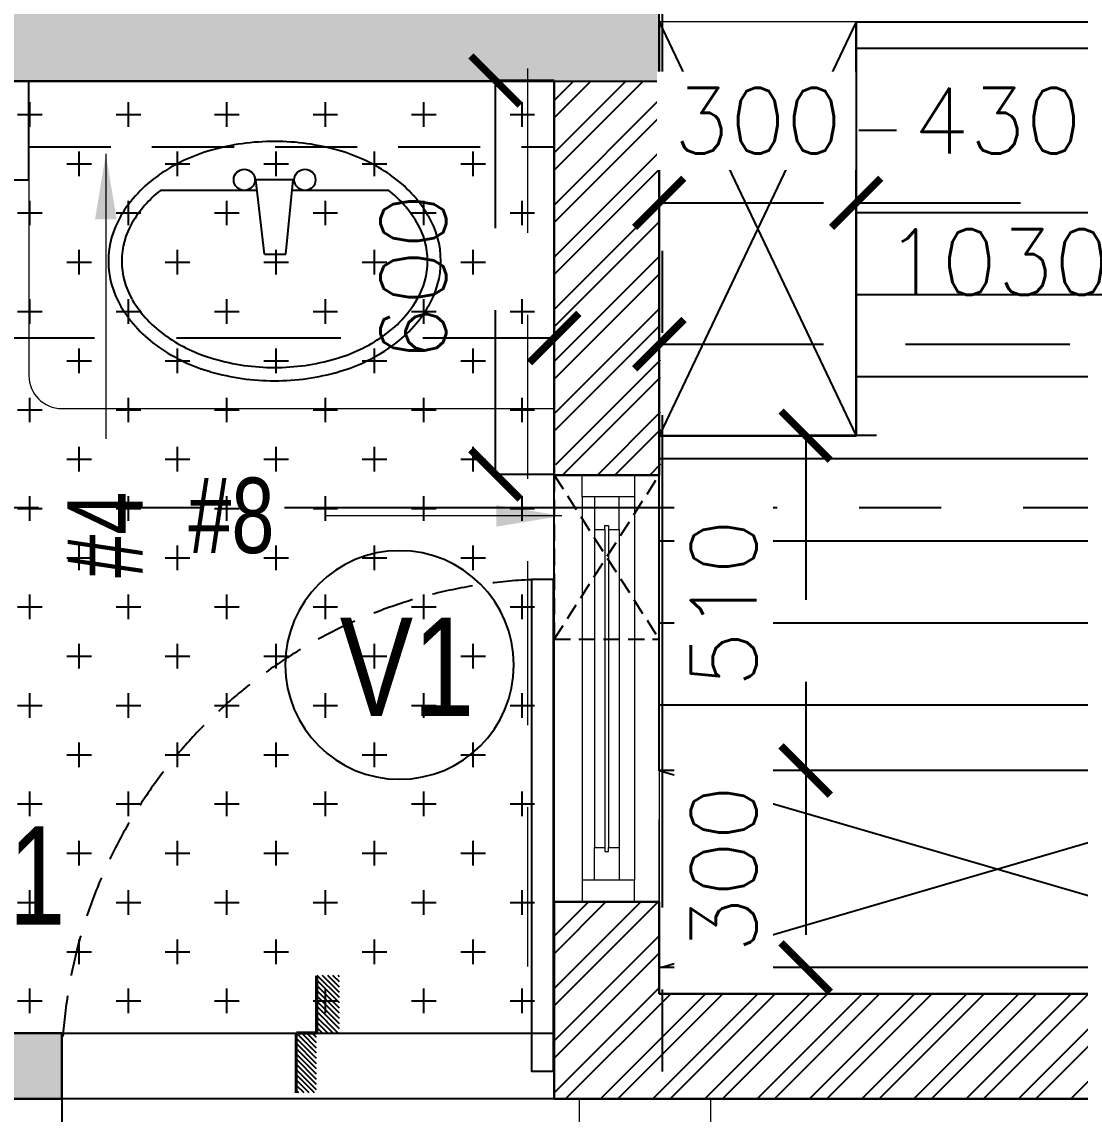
# Model space of a CAD drawing. Header units: millimetres. Extents: x 1124992 to 1258557, y -5767803 to -5695799.
# Drawn here: x 1198282 to 1199893, y -5723498 to -5721835 of the extents above; entities that cross this region are included whole.
import ezdxf
from ezdxf.enums import TextEntityAlignment as Align

# ---------------------------------------------------------------- set-up
doc = ezdxf.new("R2010")
doc.units = ezdxf.units.MM
doc.header["$LTSCALE"] = 1000
doc.header["$MEASUREMENT"] = 0
for name, pattern in [('$1$AUDIT_D_120904163729-0', [0]), ('$36$HIDDEN', [0.375, 0.25, -0.125]), ('2BHK-A - FRONT$0$( Hidden )', [0.375, 0.25, -0.125]), ('2BHK-A - FRONT$0$AUDIT_D_120904163729-0', [0]), ('2BHK-A - FRONT$0$HIDDEN', [0.375, 0.25, -0.125]), ('AUDIT_D_120904163729-0', [0]), ('T8(T9 IS SIMILAR) - DIMENSION & TEXTING$0$HIDDEN', [0.375, 0.25, -0.125]), ('T8(T9 IS SIMILAR)$0$$0$HIDDEN', [0.375, 0.25, -0.125]), ('T8(T9 IS SIMILAR)$0$HIDDEN', [0.375, 0.25, -0.125]), ('T8_REFUGE COLUMNS$0$CENTER2', [1.125, 0.75, -0.125, 0.125, -0.125])]:
    doc.linetypes.add(name, pattern=pattern)
doc.layers.get('0').update_dxf_attribs({"linetype": 'AUDIT_D_120904163729-0'})
for name, color, linetype in [('$0$A-HATCH -160', 251, '$1$AUDIT_D_120904163729-0'), ('$21$A-DIMENSIONS', 2, '$36$HIDDEN'), ('2BHK-A - FRONT$0$$0$LEDGE WALL', 5, 'Continuous'), ('2BHK-A - FRONT$0$A-DOOR-FULL', 2, 'Continuous'), ('2BHK-A - FRONT$0$A-HATCH -160', 251, '2BHK-A - FRONT$0$AUDIT_D_120904163729-0'), ('2BHK-A - FRONT$0$A-SANITARY', 2, 'Continuous'), ('2BHK-A - FRONT$0$a-tile drop', 3, 'Continuous'), ('2BHK-A - FRONT$0$A-TOI SUNK 50MM', 8, 'Continuous'), ('2BHK-A - FRONT$0$APT PLANS-typ$0$TILEDROP', 3, 'Continuous'), ('2BHK-A - FRONT$0$CUT-OUT', 49, 'Continuous'), ('2BHK-A - FRONT$0$ELE 1', 1, 'Continuous'), ('2BHK-A - FRONT$0$LEDGE WALL', 5, 'Continuous'), ('T8(T9 IS SIMILAR) - DIMENSION & TEXTING$0$A-DIMENSIONS', 2, 'T8(T9 IS SIMILAR) - DIMENSION & TEXTING$0$HIDDEN'), ('T8(T9 IS SIMILAR) - DIMENSION & TEXTING$1$a-window-no', 125, 'Continuous'), ('T8_REFUGE COLUMNS$0$A-CENTERLINE', 193, 'T8_REFUGE COLUMNS$0$CENTER2'), ('T8_REFUGE COLUMNS$0$A-RCC COLS', 3, 'Continuous'), ('T8_TYPICAL COLUMNS$0$A-RCC COLS', 3, 'Continuous')]:
    doc.layers.add(name, color=color, linetype=linetype)
for name, color, linetype, lineweight in [('2BHK-A - FRONT$0$$0$Ele', 8, 'Continuous', 15), ('2BHK-A - FRONT$0$a-TOI-fixtures', 251, 'Continuous', 0), ('2BHK-A - FRONT$0$A-WALL- 160', 6, 'Continuous', 30), ('2BHK-A - FRONT$0$Ventilator', 5, 'Continuous', 0), ('T8(T9 IS SIMILAR) - DIMENSION & TEXTING$0$a-Text', 4, 'Continuous', 0), ('T8(T9 IS SIMILAR) - DIMENSION & TEXTING$0$R0-18-10-2014-T1-1st Podium Floor Plan$0$Text', 2, 'Continuous', 0), ('T8(T9 IS SIMILAR)$0$D&W', 8, 'Continuous', 25), ('T8(T9 IS SIMILAR)$0$SCPL BEAM', 191, 'T8(T9 IS SIMILAR)$0$$0$HIDDEN', 13)]:
    doc.layers.add(name, color=color, linetype=linetype, lineweight=lineweight)
doc.layers.add('T8_REFUGE COLUMNS$1$COL-HATCH', color=7, linetype='Continuous', lineweight=25, true_color=0xa3a3a3)
doc.styles.add('T8(T9 IS SIMILAR) - DIMENSION & TEXTING$0$ARIAL ARROW', font='swisscl.ttf')
doc.styles.add('T8(T9 IS SIMILAR) - DIMENSION & TEXTING$0$Romans 1', font='romans.shx', dxfattribs={"height": 100})
doc.styles.add('T8(T9 IS SIMILAR) - DIMENSION & TEXTING$0$Tahoma', font='tahoma.ttf')
doc.styles.add('T8(T9 IS SIMILAR) - DIMENSION & TEXTING$1$LODHA STANDERD', font='sanss___.ttf')
doc.dimstyles.new('T8(T9 IS SIMILAR) - DIMENSION & TEXTING$0$ALPINE S', dxfattribs={"dimscale": 0, "dimtxt": 100, "dimasz": 75, "dimexe": 0, "dimexo": 0, "dimgap": 75, "dimtad": 1, "dimdec": 0, "dimzin": 0, "dimdsep": 46, "dimtxsty": 'T8(T9 IS SIMILAR) - DIMENSION & TEXTING$0$Romans 1', "dimblk": 'T8(T9 IS SIMILAR) - DIMENSION & TEXTING$0$_ArchTick', "dimcen": 0.09, "dimclrd": 256, "dimclre": 256, "dimclrt": 7, "dimadec": 0, "dimazin": 0, "dimtfac": 1, "dimtdec": 0, "dimtofl": 0, "dimtmove": 1, "dimatfit": 0, "dimldrblk": 'T8(T9 IS SIMILAR) - DIMENSION & TEXTING$0$_Open90', "dimfxl": 1, "dimtolj": 1, "dimtzin": 0, "dimarcsym": 0})
doc.dimstyles.new('T8(T9 IS SIMILAR) - DIMENSION & TEXTING$0$SAMATA STD', dxfattribs={"dimtxt": 100, "dimasz": 50, "dimexe": 50, "dimexo": 50, "dimgap": 10, "dimtad": 0, "dimdec": 0, "dimrnd": 5, "dimzin": 0, "dimdsep": 46, "dimtxsty": 'T8(T9 IS SIMILAR) - DIMENSION & TEXTING$0$Tahoma', "dimblk": 'T8(T9 IS SIMILAR) - DIMENSION & TEXTING$0$_Origin2', "dimcen": -50, "dimdle": 50, "dimclrd": 7, "dimclre": 7, "dimclrt": 7, "dimadec": 0, "dimazin": 0, "dimtfac": 1, "dimtdec": 0, "dimtmove": 1, "dimatfit": 3, "dimfxl": 150, "dimtfill": 1, "dimtolj": 1, "dimtzin": 0, "dimlwd": -1, "dimlwe": -1, "dimarcsym": 0})

# ---------------------------------------------------------------- blocks, each defined once
blk = doc.blocks.new('T8(T9 IS SIMILAR) - DIMENSION & TEXTING$1$WINDOW TAG')
at = {"layer": 'T8(T9 IS SIMILAR) - DIMENSION & TEXTING$1$a-window-no'}
blk.add_circle((0, 0), 174.1, dxfattribs=at)
at = {"layer": 'T8(T9 IS SIMILAR) - DIMENSION & TEXTING$1$a-window-no', "style": 'T8(T9 IS SIMILAR) - DIMENSION & TEXTING$1$LODHA STANDERD'}
blk.add_attdef('WINDOW', text='', height=150, dxfattribs=at).set_placement((11.3, 2.8), align=Align.MIDDLE_CENTER)
blk = doc.blocks.new('T8(T9 IS SIMILAR) - DIMENSION & TEXTING$0$_ArchTick')
at = {"color": 0, "linetype": 'ByBlock', "const_width": 0.15}
blk.add_lwpolyline([(-0.5, -0.5), (0.5, 0.5)], dxfattribs=at)
blk = doc.blocks.new('*D531')
at = {"layer": 'T8(T9 IS SIMILAR) - DIMENSION & TEXTING$0$A-DIMENSIONS', "linetype": 'T8(T9 IS SIMILAR) - DIMENSION & TEXTING$0$HIDDEN', "lineweight": -2, "transparency": 16777216}
for p, q in [((1196642.3, -5721924.4), (1196642.3, -5722316.2)), ((1199092.3, -5721924.1), (1199092.3, -5722316.2))]:
    blk.add_line(p, q, dxfattribs=at)
at = {"layer": 'T8(T9 IS SIMILAR) - DIMENSION & TEXTING$0$A-DIMENSIONS', "lineweight": -2, "transparency": 16777216}
blk.add_line((1196642.3, -5722316.2), (1199092.3, -5722316.2), dxfattribs=at)
at = {"layer": 'T8(T9 IS SIMILAR) - DIMENSION & TEXTING$0$A-DIMENSIONS', "linetype": 'ByBlock', "lineweight": -2, "transparency": 16777216, "xscale": 75, "yscale": 75, "zscale": 75, "rotation": 180}
blk.add_blockref('T8(T9 IS SIMILAR) - DIMENSION & TEXTING$0$_ArchTick', (1196642.3, -5722316.2), dxfattribs=at)
at = {"layer": 'T8(T9 IS SIMILAR) - DIMENSION & TEXTING$0$A-DIMENSIONS', "linetype": 'ByBlock', "lineweight": -2, "transparency": 16777216, "xscale": 75, "yscale": 75, "zscale": 75}
blk.add_blockref('T8(T9 IS SIMILAR) - DIMENSION & TEXTING$0$_ArchTick', (1199092.3, -5722316.2), dxfattribs=at)
at = {"layer": 'T8(T9 IS SIMILAR) - DIMENSION & TEXTING$0$A-DIMENSIONS', "color": 7, "linetype": 'ByBlock', "transparency": 16777216, "insert": (1197867.3, -5722191.2), "char_height": 100, "attachment_point": 5, "style": 'T8(T9 IS SIMILAR) - DIMENSION & TEXTING$0$Romans 1'}
blk.add_mtext('\\A1;2450', dxfattribs=at)
blk = doc.blocks.new('T8(T9 IS SIMILAR) - DIMENSION & TEXTING$0$_Open90')
at = {"color": 0, "linetype": 'ByBlock', "lineweight": -2}
for p, q in [((-0.5, 0.5), (0, 0)), ((0, 0), (-1, 0)), ((0, 0), (-0.5, -0.5))]:
    blk.add_line(p, q, dxfattribs=at)
blk = doc.blocks.new('*D537')
at = {"layer": 'T8(T9 IS SIMILAR) - DIMENSION & TEXTING$0$A-DIMENSIONS', "linetype": 'T8(T9 IS SIMILAR) - DIMENSION & TEXTING$0$HIDDEN', "lineweight": -2, "transparency": 16777216}
for p, q in [((1195742.3, -5723474.9), (1195742.3, -5723702.6)), ((1198342.3, -5723474), (1198342.3, -5723702.6))]:
    blk.add_line(p, q, dxfattribs=at)
at = {"layer": 'T8(T9 IS SIMILAR) - DIMENSION & TEXTING$0$A-DIMENSIONS', "lineweight": -2, "transparency": 16777216}
blk.add_line((1195742.3, -5723702.6), (1198342.3, -5723702.6), dxfattribs=at)
at = {"layer": 'T8(T9 IS SIMILAR) - DIMENSION & TEXTING$0$A-DIMENSIONS', "linetype": 'ByBlock', "lineweight": -2, "transparency": 16777216, "xscale": 75, "yscale": 75, "zscale": 75, "rotation": 180}
blk.add_blockref('T8(T9 IS SIMILAR) - DIMENSION & TEXTING$0$_ArchTick', (1195742.3, -5723702.6), dxfattribs=at)
at = {"layer": 'T8(T9 IS SIMILAR) - DIMENSION & TEXTING$0$A-DIMENSIONS', "linetype": 'ByBlock', "lineweight": -2, "transparency": 16777216, "xscale": 75, "yscale": 75, "zscale": 75}
blk.add_blockref('T8(T9 IS SIMILAR) - DIMENSION & TEXTING$0$_ArchTick', (1198342.3, -5723702.6), dxfattribs=at)
at = {"layer": 'T8(T9 IS SIMILAR) - DIMENSION & TEXTING$0$A-DIMENSIONS', "color": 7, "linetype": 'ByBlock', "transparency": 16777216, "insert": (1197042.3, -5723577.6), "char_height": 100, "attachment_point": 5, "style": 'T8(T9 IS SIMILAR) - DIMENSION & TEXTING$0$Romans 1'}
blk.add_mtext('\\A1;2600', dxfattribs=at)
blk = doc.blocks.new('*D538')
at = {"layer": 'T8(T9 IS SIMILAR) - DIMENSION & TEXTING$0$A-DIMENSIONS', "linetype": 'T8(T9 IS SIMILAR) - DIMENSION & TEXTING$0$HIDDEN', "lineweight": -2, "transparency": 16777216}
for p, q in [((1199252.4, -5722195.7), (1199252.4, -5722325.6)), ((1200282.2, -5722195.7), (1200282.2, -5722325.6))]:
    blk.add_line(p, q, dxfattribs=at)
at = {"layer": 'T8(T9 IS SIMILAR) - DIMENSION & TEXTING$0$A-DIMENSIONS', "lineweight": -2, "transparency": 16777216}
blk.add_line((1199252.4, -5722325.6), (1200282.2, -5722325.6), dxfattribs=at)
at = {"layer": 'T8(T9 IS SIMILAR) - DIMENSION & TEXTING$0$A-DIMENSIONS', "linetype": 'ByBlock', "lineweight": -2, "transparency": 16777216, "xscale": 75, "yscale": 75, "zscale": 75, "rotation": 180}
blk.add_blockref('T8(T9 IS SIMILAR) - DIMENSION & TEXTING$0$_ArchTick', (1199252.4, -5722325.6), dxfattribs=at)
at = {"layer": 'T8(T9 IS SIMILAR) - DIMENSION & TEXTING$0$A-DIMENSIONS', "linetype": 'ByBlock', "lineweight": -2, "transparency": 16777216, "xscale": 75, "yscale": 75, "zscale": 75}
blk.add_blockref('T8(T9 IS SIMILAR) - DIMENSION & TEXTING$0$_ArchTick', (1200282.2, -5722325.6), dxfattribs=at)
at = {"layer": 'T8(T9 IS SIMILAR) - DIMENSION & TEXTING$0$A-DIMENSIONS', "color": 7, "linetype": 'ByBlock', "transparency": 16777216, "insert": (1199767.3, -5722200.6), "char_height": 100, "attachment_point": 5, "style": 'T8(T9 IS SIMILAR) - DIMENSION & TEXTING$0$Romans 1'}
blk.add_mtext('\\A1;1030', dxfattribs=at)
blk = doc.blocks.new('*D224')
at = {"layer": 'T8(T9 IS SIMILAR) - DIMENSION & TEXTING$0$A-DIMENSIONS', "linetype": 'T8(T9 IS SIMILAR) - DIMENSION & TEXTING$0$HIDDEN', "lineweight": -2, "transparency": 16777216}
for p, q in [((1199583.1, -5722974.9), (1199475.4, -5722974.9)), ((1199583.1, -5723274.9), (1199475.4, -5723274.9))]:
    blk.add_line(p, q, dxfattribs=at)
at = {"layer": 'T8(T9 IS SIMILAR) - DIMENSION & TEXTING$0$A-DIMENSIONS', "lineweight": -2, "transparency": 16777216}
blk.add_line((1199475.4, -5722974.9), (1199475.4, -5723274.9), dxfattribs=at)
at = {"layer": 'T8(T9 IS SIMILAR) - DIMENSION & TEXTING$0$A-DIMENSIONS', "color": 7, "linetype": 'ByBlock', "transparency": 16777216, "insert": (1199350.4, -5723124.9), "char_height": 100, "attachment_point": 5, "rotation": 90, "style": 'T8(T9 IS SIMILAR) - DIMENSION & TEXTING$0$Romans 1', "bg_fill": 3, "box_fill_scale": 1.25, "bg_fill_color": 256, "bg_fill_true_color": 13158600, "bg_fill_transparency": 0}
blk.add_mtext('\\A1;300', dxfattribs=at)
at = {"layer": 'T8(T9 IS SIMILAR) - DIMENSION & TEXTING$0$A-DIMENSIONS', "linetype": 'ByBlock', "lineweight": -2, "transparency": 16777216, "xscale": 75, "yscale": 75, "zscale": 75}
for p, rotation in [((1199475.4, -5722974.9), 90), ((1199475.4, -5723274.9), 270)]:
    blk.add_blockref('T8(T9 IS SIMILAR) - DIMENSION & TEXTING$0$_ArchTick', p, dxfattribs=dict(at, rotation=rotation))
blk = doc.blocks.new('*D225')
at = {"layer": 'T8(T9 IS SIMILAR) - DIMENSION & TEXTING$0$A-DIMENSIONS', "linetype": 'T8(T9 IS SIMILAR) - DIMENSION & TEXTING$0$HIDDEN', "lineweight": -2, "transparency": 16777216}
for p, q in [((1199252.3, -5721834.8), (1199252.3, -5722110.4)), ((1199552.3, -5721834.8), (1199552.3, -5722110.4))]:
    blk.add_line(p, q, dxfattribs=at)
at = {"layer": 'T8(T9 IS SIMILAR) - DIMENSION & TEXTING$0$A-DIMENSIONS', "lineweight": -2, "transparency": 16777216}
blk.add_line((1199252.3, -5722110.4), (1199552.3, -5722110.4), dxfattribs=at)
at = {"layer": 'T8(T9 IS SIMILAR) - DIMENSION & TEXTING$0$A-DIMENSIONS', "color": 7, "linetype": 'ByBlock', "transparency": 16777216, "insert": (1199402.3, -5721985.4), "char_height": 100, "attachment_point": 5, "style": 'T8(T9 IS SIMILAR) - DIMENSION & TEXTING$0$Romans 1', "bg_fill": 3, "box_fill_scale": 1.25, "bg_fill_color": 256, "bg_fill_true_color": 13158600, "bg_fill_transparency": 0}
blk.add_mtext('\\A1;300', dxfattribs=at)
at = {"layer": 'T8(T9 IS SIMILAR) - DIMENSION & TEXTING$0$A-DIMENSIONS', "linetype": 'ByBlock', "lineweight": -2, "transparency": 16777216, "xscale": 75, "yscale": 75, "zscale": 75, "rotation": 180}
blk.add_blockref('T8(T9 IS SIMILAR) - DIMENSION & TEXTING$0$_ArchTick', (1199252.3, -5722110.4), dxfattribs=at)
at = {"layer": 'T8(T9 IS SIMILAR) - DIMENSION & TEXTING$0$A-DIMENSIONS', "linetype": 'ByBlock', "lineweight": -2, "transparency": 16777216, "xscale": 75, "yscale": 75, "zscale": 75}
blk.add_blockref('T8(T9 IS SIMILAR) - DIMENSION & TEXTING$0$_ArchTick', (1199552.3, -5722110.4), dxfattribs=at)
blk = doc.blocks.new('*D226')
at = {"layer": 'T8(T9 IS SIMILAR) - DIMENSION & TEXTING$0$A-DIMENSIONS', "linetype": 'T8(T9 IS SIMILAR) - DIMENSION & TEXTING$0$HIDDEN', "lineweight": -2, "transparency": 16777216}
for p, q in [((1199552.3, -5721834.8), (1199552.3, -5722110.4)), ((1199982.2, -5721836.9), (1199982.2, -5722110.4))]:
    blk.add_line(p, q, dxfattribs=at)
at = {"layer": 'T8(T9 IS SIMILAR) - DIMENSION & TEXTING$0$A-DIMENSIONS', "lineweight": -2, "transparency": 16777216}
blk.add_line((1199552.3, -5722110.4), (1199982.2, -5722110.4), dxfattribs=at)
at = {"layer": 'T8(T9 IS SIMILAR) - DIMENSION & TEXTING$0$A-DIMENSIONS', "linetype": 'ByBlock', "lineweight": -2, "transparency": 16777216, "xscale": 75, "yscale": 75, "zscale": 75, "rotation": 180}
blk.add_blockref('T8(T9 IS SIMILAR) - DIMENSION & TEXTING$0$_ArchTick', (1199552.3, -5722110.4), dxfattribs=at)
at = {"layer": 'T8(T9 IS SIMILAR) - DIMENSION & TEXTING$0$A-DIMENSIONS', "linetype": 'ByBlock', "lineweight": -2, "transparency": 16777216, "xscale": 75, "yscale": 75, "zscale": 75}
blk.add_blockref('T8(T9 IS SIMILAR) - DIMENSION & TEXTING$0$_ArchTick', (1199982.2, -5722110.4), dxfattribs=at)
at = {"layer": 'T8(T9 IS SIMILAR) - DIMENSION & TEXTING$0$A-DIMENSIONS', "color": 7, "linetype": 'ByBlock', "transparency": 16777216, "insert": (1199767.3, -5721985.4), "char_height": 100, "attachment_point": 5, "style": 'T8(T9 IS SIMILAR) - DIMENSION & TEXTING$0$Romans 1', "bg_fill": 3, "box_fill_scale": 1.25, "bg_fill_color": 256, "bg_fill_true_color": 13158600, "bg_fill_transparency": 0}
blk.add_mtext('\\A1;430', dxfattribs=at)
blk = doc.blocks.new('*D265')
at = {"layer": 'T8(T9 IS SIMILAR) - DIMENSION & TEXTING$0$A-DIMENSIONS', "linetype": 'T8(T9 IS SIMILAR) - DIMENSION & TEXTING$0$HIDDEN', "lineweight": -2, "transparency": 16777216}
for p, q in [((1199583.1, -5722464.9), (1199475.4, -5722464.9)), ((1199583.1, -5722974.9), (1199475.4, -5722974.9))]:
    blk.add_line(p, q, dxfattribs=at)
at = {"layer": 'T8(T9 IS SIMILAR) - DIMENSION & TEXTING$0$A-DIMENSIONS', "lineweight": -2, "transparency": 16777216}
blk.add_line((1199475.4, -5722464.9), (1199475.4, -5722974.9), dxfattribs=at)
at = {"layer": 'T8(T9 IS SIMILAR) - DIMENSION & TEXTING$0$A-DIMENSIONS', "linetype": 'ByBlock', "lineweight": -2, "transparency": 16777216, "xscale": 75, "yscale": 75, "zscale": 75}
for p, rotation in [((1199475.4, -5722464.9), 90), ((1199475.4, -5722974.9), 270)]:
    blk.add_blockref('T8(T9 IS SIMILAR) - DIMENSION & TEXTING$0$_ArchTick', p, dxfattribs=dict(at, rotation=rotation))
at = {"layer": 'T8(T9 IS SIMILAR) - DIMENSION & TEXTING$0$A-DIMENSIONS', "color": 7, "linetype": 'ByBlock', "transparency": 16777216, "insert": (1199350.4, -5722719.9), "char_height": 100, "attachment_point": 5, "rotation": 90, "style": 'T8(T9 IS SIMILAR) - DIMENSION & TEXTING$0$Romans 1', "bg_fill": 3, "box_fill_scale": 1.25, "bg_fill_color": 256, "bg_fill_true_color": 13158600, "bg_fill_transparency": 0}
blk.add_mtext('\\A1;510', dxfattribs=at)
blk = doc.blocks.new('T8(T9 IS SIMILAR) - DIMENSION & TEXTING$0$_Origin2')
at = {"color": 0, "linetype": 'ByBlock', "lineweight": -2}
blk.add_line((-0.5, 0), (-1, 0), dxfattribs=at)
for radius in [0.5, 0.25]:
    blk.add_circle((0, 0), radius, dxfattribs=at)
blk = doc.blocks.new('*D197')
at = {"layer": 'T8(T9 IS SIMILAR) - DIMENSION & TEXTING$0$A-DIMENSIONS', "linetype": 'T8(T9 IS SIMILAR) - DIMENSION & TEXTING$0$HIDDEN', "lineweight": -2, "transparency": 16777216}
for p, q in [((1199092.3, -5721924.1), (1199003, -5721924.1)), ((1199092.3, -5722523.9), (1199003, -5722523.9))]:
    blk.add_line(p, q, dxfattribs=at)
at = {"layer": 'T8(T9 IS SIMILAR) - DIMENSION & TEXTING$0$A-DIMENSIONS', "lineweight": -2, "transparency": 16777216}
blk.add_line((1199003, -5722523.9), (1199003, -5721924.1), dxfattribs=at)
at = {"layer": 'T8(T9 IS SIMILAR) - DIMENSION & TEXTING$0$A-DIMENSIONS', "linetype": 'ByBlock', "lineweight": -2, "transparency": 16777216, "xscale": 75, "yscale": 75, "zscale": 75}
for p, rotation in [((1199003, -5721924.1), 90), ((1199003, -5722523.9), 270)]:
    blk.add_blockref('T8(T9 IS SIMILAR) - DIMENSION & TEXTING$0$_ArchTick', p, dxfattribs=dict(at, rotation=rotation))
at = {"layer": 'T8(T9 IS SIMILAR) - DIMENSION & TEXTING$0$A-DIMENSIONS', "color": 7, "linetype": 'ByBlock', "transparency": 16777216, "insert": (1198878, -5722224), "char_height": 100, "attachment_point": 5, "rotation": 90, "style": 'T8(T9 IS SIMILAR) - DIMENSION & TEXTING$0$Romans 1'}
blk.add_mtext('\\A1;600', dxfattribs=at)
blk = doc.blocks.new('T8_REFUGE COLUMNS')
at = {"layer": 'T8_REFUGE COLUMNS$1$COL-HATCH', "linetype": 'ByBlock'}
h = blk.add_hatch(color=256, dxfattribs=at)
h.dxf.hatch_style = 1
h.paths.add_polyline_path([(1196642.1, -5721924.9), (1199252.1, -5721924.9), (1199252.1, -5721674.9), (1196642.1, -5721674.9)])
at = {"layer": 'T8_REFUGE COLUMNS$0$A-CENTERLINE'}
for p, q in [((1199257.1, -5728808.5), (1199257.1, -5698299.6)), ((1217431.8, -5722574.9), (1182156.9, -5722574.9))]:
    blk.add_line(p, q, dxfattribs=at)
at = {"layer": 'T8_REFUGE COLUMNS$0$A-RCC COLS', "linetype": 'ByBlock'}
blk.add_lwpolyline([(1196642.1, -5721924.9), (1199252.1, -5721924.9), (1199252.1, -5721674.9), (1196642.1, -5721674.9)], close=True, dxfattribs=at)
blk = doc.blocks.new('T8_TYPICAL COLUMNS')
at = {"layer": 'T8_TYPICAL COLUMNS$0$A-RCC COLS', "linetype": 'ByBlock'}
blk.add_blockref('T8_REFUGE COLUMNS', (0, 0), dxfattribs=at)
blk = doc.blocks.new('*U638')
for points in [[(0, 0), (0, 820), (-30, 820), (-30, 0)], [(-860, 0), (-820, 0), (-820, -30), (-810, -30), (-810, -80), (-860, -80)], [(40, 0), (0, 0), (0, -30), (-10, -30), (-10, -80), (40, -80)]]:
    blk.add_lwpolyline(points, close=True)
at = {"color": 0, "linetype": 'ByBlock', "ltscale": 0.25}
blk.add_arc((1.2, -0.5), 821.2, 92.373, 179.9653, dxfattribs=at)
blk = doc.blocks.new('2BHK-A - FRONT$0$TILE DROP -x')
at = {"layer": '2BHK-A - FRONT$0$APT PLANS-typ$0$TILEDROP'}
h = blk.add_hatch(dxfattribs=at)
h.set_pattern_fill('ACET-2D-ANSI31', color=8, scale=90, angle=90, style=0)
h.set_pattern_definition([(135, (-851695.914, 5365039.183), (-7.954951288, -7.954951288), [])])
h.paths.add_polyline_path([(-58323.9, -19205.9), (-58323.9, -19023.7), (-58261.5, -19023.7), (-58261.5, -19205.9)])
edge = h.paths.add_edge_path()
edge.add_line((-58323.9, -19381.2), (-58393.7, -19381.2))
edge.add_line((-58323.9, -19205.9), (-58323.9, -19381.2))
edge.add_line((-58393.1, -19205.9), (-58323.9, -19205.9))
edge.add_line((-58393.1, -19381.2), (-58393.1, -19205.9))
at = {"layer": '2BHK-A - FRONT$0$APT PLANS-typ$0$TILEDROP', "color": 1}
blk.add_line((-58153.9, -19205.9), (-58434, -19205.9), dxfattribs=at)
at = {"layer": '2BHK-A - FRONT$0$APT PLANS-typ$0$TILEDROP', "color": 20, "const_width": 10}
for points in [[(-58261.5, -19205.9), (-58261.5, -19023.7)], [(-58323.9, -19381.2), (-58323.9, -19205.9)], [(-58323.9, -19205.9), (-58261.5, -19205.9)]]:
    blk.add_lwpolyline(points, dxfattribs=at)
blk = doc.blocks.new('2BHK-A - FRONT$0$V1')
at = {"layer": '2BHK-A - FRONT$0$Ventilator'}
for p, q in [((1139453.9, -5700057.1), (1140103.9, -5700057.1)), ((1139453.9, -5700217.1), (1140103.9, -5700217.1))]:
    blk.add_line(p, q, dxfattribs=at)
at = {"layer": '2BHK-A - FRONT$0$Ventilator', "color": 8}
for p, q in [((1139486.9, -5700094.6), (1140070.9, -5700094.6)), ((1139536.9, -5700118.3), (1140020.9, -5700118.3)), ((1139536.9, -5700155.8), (1140020.9, -5700155.8)), ((1139486.9, -5700174.6), (1140070.9, -5700174.6))]:
    blk.add_line(p, q, dxfattribs=at)
at = {"layer": '2BHK-A - FRONT$0$Ventilator', "color": 5}
for p, q in [((1139536.9, -5700134.1), (1140020.9, -5700134.1)), ((1139536.9, -5700140.1), (1140020.9, -5700140.1))]:
    blk.add_line(p, q, dxfattribs=at)
at = {"layer": '2BHK-A - FRONT$0$Ventilator', "color": 4}
for points in [[(1139453.9, -5700094.6), (1139486.9, -5700094.6), (1139486.9, -5700174.6), (1139453.9, -5700174.6)], [(1140103.9, -5700094.6), (1140070.9, -5700094.6), (1140070.9, -5700174.6), (1140103.9, -5700174.6)], [(1139536.9, -5700134.1), (1139536.9, -5700118.3), (1139486.9, -5700118.3), (1139486.9, -5700155.8), (1139536.9, -5700155.8), (1139536.9, -5700140.1), (1139530.9, -5700140.1), (1139530.9, -5700134.1)], [(1140020.9, -5700134.1), (1140020.9, -5700118.3), (1140070.9, -5700118.3), (1140070.9, -5700155.8), (1140020.9, -5700155.8), (1140020.9, -5700140.1), (1140026.9, -5700140.1), (1140026.9, -5700134.1)]]:
    blk.add_lwpolyline(points, close=True, dxfattribs=at)
blk = doc.blocks.new('2BHK-A - FRONT$0$WB1-flat-1')
at = {"layer": '2BHK-A - FRONT$0$A-SANITARY', "color": 251, "ltscale": 1000}
for p, q in [((-190061.5, 1779507.9), (-190121.4, 1779507.9)), ((-190106.8, 1779394.5), (-190119.9, 1779507.9)), ((-190074.4, 1779394.5), (-190063, 1779507.9)), ((-190118, 1779491.7), (-190265.4, 1779491.7)), ((-189917.5, 1779491.7), (-190064.6, 1779491.7))]:
    blk.add_line(p, q, dxfattribs=at)
at = {"layer": '2BHK-A - FRONT$0$A-SANITARY', "color": 251}
blk.add_line((-190106.8, 1779394.5), (-190074.4, 1779394.5), dxfattribs=at)
for centre, major_axis, start_param, end_param in [((-190091.4, 1779212.5), (92.6, -341.5), 2.876783, 3.157331), ((-190091.4, 1779212.5), (92.6, -341.5), 2.596234, 2.876783), ((-190115.8, 1779296.9), (69.6, -256.7), 3.157331, 3.484585), ((-190067.1, 1779296.9), (69.6, -256.7), 2.268981, 2.596234), ((-190152.9, 1779350.3), (52.6, -193.9), 3.484585, 3.910525), ((-190137.6, 1779507.9), (4.2, -15.6), 6.018375, 12.30156), ((-190045.3, 1779507.9), (4.2, -15.6), 6.018375, 12.30156), ((-190030, 1779350.3), (52.6, -193.9), 1.84304, 2.268981), ((-190152.9, 1779350.3), (47.3, -174.4), 3.548625, 3.910525), ((-190030, 1779350.3), (47.3, -174.4), 1.84304, 2.20494), ((-190209.6, 1779384.1), (35.3, -130.2), 3.910525, 4.447579), ((-189973.2, 1779384.1), (35.3, -130.2), 1.305986, 1.84304), ((-190209.6, 1779384.1), (30, -110.7), 3.910525, 4.447579), ((-189973.2, 1779384.1), (30, -110.7), 1.305986, 1.84304), ((-190209.6, 1779384.1), (35.3, -130.2), 4.447579, 4.984633), ((-190209.6, 1779384.1), (30, -110.7), 4.447579, 4.984633), ((-189973.2, 1779384.1), (30, -110.7), 0.768932, 1.305986), ((-189973.2, 1779384.1), (35.3, -130.2), 0.768932, 1.305986), ((-190152.9, 1779417.8), (52.6, -193.9), 4.984633, 5.410573), ((-190152.9, 1779417.8), (47.3, -174.4), 4.984633, 5.410573), ((-190030, 1779417.8), (47.3, -174.4), 0.342992, 0.768932), ((-190030, 1779417.8), (52.6, -193.9), 0.342992, 0.768932), ((-190115.8, 1779471.3), (64.3, -237.2), 5.410573, 5.737826), ((-190067.1, 1779471.3), (64.3, -237.2), 0.015739, 0.342992), ((-190115.8, 1779471.3), (69.6, -256.7), 5.410573, 5.737826), ((-190067.1, 1779471.3), (69.6, -256.7), 0.015739, 0.342992), ((-190091.4, 1779555.7), (87.3, -322), 5.737826, 6.018375), ((-190091.4, 1779555.7), (87.3, -322), 6.018375, 6.298924), ((-190091.4, 1779555.7), (92.6, -341.5), 5.737826, 6.018375), ((-190091.4, 1779555.7), (92.6, -341.5), 6.018375, 6.298924)]:
    blk.add_ellipse(centre, major_axis=major_axis, ratio=1, start_param=start_param, end_param=end_param, dxfattribs=at)
blk = doc.blocks.new('2BHK-A - FRONT')
at = {"layer": '2BHK-A - FRONT$0$A-HATCH -160', "linetype": 'ByBlock'}
h = blk.add_hatch(dxfattribs=at)
h.set_pattern_fill('ZIGZAG', color=256, scale=250)
h.set_pattern_definition([(0, (0, 0), (31.25, 31.25), [31.25, -31.25]), (90, (31.25, 0), (-31.25, 31.25), [31.25, -31.25])])
h.paths.add_polyline_path([(1142149.5, -5723474.6), (1143849.6, -5723474.6), (1143849.6, -5723374.6), (1142149.5, -5723374.6)])
h.paths.add_polyline_path([(1144889.5, -5724474.6), (1144889.5, -5724574.6), (1147099.5, -5724574.6), (1147099.5, -5724474.6), (1145949.5, -5724474.2), (1145949.5, -5724374.2), (1145849.5, -5724374.2), (1145849.5, -5724474.6)])
h.paths.add_polyline_path([(1145949.5, -5723374.2), (1146849.2, -5723374.2), (1146849.2, -5723474.2), (1145949.5, -5723474.2)])
h.paths.add_polyline_path([(1147599.2, -5723474.2), (1148199.2, -5723474.2), (1148199.2, -5723374.2), (1147599.2, -5723374.2)])
h.paths.add_polyline_path([(1150399.5, -5721024.5), (1150499.5, -5721024.5), (1150499.5, -5721774.2), (1150399.5, -5721774.2)])
h.paths.add_polyline_path([(1150399.5, -5720124.5), (1150499.5, -5720124.5), (1150499.5, -5719224.6), (1150399.5, -5719224.6)])
h.paths.add_polyline_path([(1145549.4, -5721674.6), (1145649.4, -5721674.6), (1145649.4, -5721174.6), (1145649.4, -5721174.6), (1145649.4, -5721073.7), (1145549.4, -5721073.9)])
h.paths.add_polyline_path([(1148199.5, -5728684.2), (1148934.5, -5728684.2), (1148934.5, -5728584.2), (1148199.5, -5728584.2)])
h.paths.add_polyline_path([(1148449.5, -5721774.6), (1148849.5, -5721774.6), (1148849.5, -5721674.6), (1148449.5, -5721674.6)])
h.paths.add_polyline_path([(1150149.5, -5721674.6), (1150399.5, -5721674.6), (1150399.5, -5721774.6), (1150149.5, -5721774.6)])
h = blk.add_hatch(dxfattribs=at)
h.set_pattern_fill('ANSI32', color=256, scale=150)
h.set_pattern_definition([(45, (0, -0.55), (-39.77475644, 39.77475644), []), (45, (26.517, -0.55), (-39.77475644, 39.77475644), [])])
h.paths.add_polyline_path([(1145269.9, -5728524.2), (1145269.9, -5728684.2), (1144639.8, -5728684.2), (1144639.8, -5726829.5), (1144799.8, -5726829.5), (1144799.8, -5728524.2)])
h.paths.add_polyline_path([(1148934.5, -5727449.8), (1148934.5, -5727609.8), (1147999.5, -5727609.8), (1147999.5, -5727009.5), (1148159.5, -5727009.5), (1148159.5, -5727449.8)])
h.paths.add_polyline_path([(1147999.5, -5728684.2), (1147999.5, -5728524.2), (1147369.9, -5728524.2), (1147369.9, -5728684.2)])
edge = h.paths.add_edge_path()
edge.add_line((1151334.5, -5727449.8), (1151779.5, -5727449.8))
edge.add_line((1151779.5, -5727449.8), (1151779.5, -5727609.8))
edge.add_line((1151704.5, -5727609.8), (1151334.5, -5727609.8))
edge.add_line((1151334.5, -5727609.8), (1151334.5, -5727449.8))
h.paths.add_polyline_path([(1146264.5, -5719573.8), (1146424.5, -5719573.8), (1146424.5, -5719224.6), (1146264.5, -5719224.6)])
h.paths.add_polyline_path([(1145549.4, -5721834.4), (1145788.9, -5721834.4), (1145790, -5721674.6), (1145549.4, -5721674.6)])
h.paths.add_polyline_path([(1145949.5, -5721924.2), (1145949.5, -5722524.6), (1145789.5, -5722524.6), (1145789.5, -5721924.2)])
h.paths.add_polyline_path([(1144599.5, -5721924.6), (1144759.5, -5721924.6), (1144762, -5722524.6), (1144602, -5722524.6)])
h.paths.add_polyline_path([(1144599.5, -5723474.6), (1144599.5, -5723174.6), (1144759.5, -5723174.6), (1144759.5, -5723314.6), (1145789.5, -5723314.6), (1145789.5, -5723174.6), (1145949.5, -5723174.6), (1145949.5, -5723474.2)])
at = {"layer": '2BHK-A - FRONT$0$A-TOI SUNK 50MM'}
h = blk.add_hatch(dxfattribs=at)
h.set_pattern_fill('CROSS', color=256, scale=300, style=0)
h.set_pattern_definition([(0, (0, -0.9), (75, 75), [37.5, -112.5]), (90, (18.75, -19.65), (-75, 75), [37.5, -112.5])])
h.paths.add_polyline_path([(1142149.5, -5723374.6), (1144599.5, -5723374.6), (1144599.5, -5721924.9), (1142149.5, -5721924.9)])
h.paths.add_polyline_path([(1148199.2, -5723374.6), (1145949.5, -5723374.6), (1145949.5, -5721924.9), (1148199.2, -5721924.9)])
at = {"layer": '2BHK-A - FRONT$0$CUT-OUT', "linetype": 'ByBlock'}
h = blk.add_hatch(dxfattribs=at)
h.set_pattern_fill('ANSI31', color=256, scale=1000, angle=135)
h.paths.add_polyline_path([(1145489.5, -5721834.4), (1145489.5, -5722464.6), (1145789.5, -5722464.6), (1145789.3, -5722974.5), (1144759.4, -5722974.5), (1144759.5, -5722464.6), (1145059.6, -5722464.6), (1145059.5, -5721834.4)])
at = {"linetype": '2BHK-A - FRONT$0$HIDDEN', "ltscale": 0.1}
for p, q in [((1144599.5, -5722774.6), (1144759.5, -5722524.6)), ((1144599.5, -5722524.6), (1144759.5, -5722774.6))]:
    blk.add_line(p, q, dxfattribs=at)
blk.add_lwpolyline([(1144599.5, -5722774.6), (1144759.5, -5722774.6), (1144759.5, -5722524.6), (1144599.5, -5722524.6)], close=True, dxfattribs=at)
blk.add_lwpolyline([(1144598.4, -5723432.5), (1144598.4, -5722683.6), (1144564.9, -5722683.6), (1144564.9, -5723432.5)], close=True)
at = {"linetype": 'ByBlock'}
blk.add_lwpolyline([(1144599.5, -5723474.6), (1143849.5, -5723474.6), (1143849.5, -5723374.6), (1144599.5, -5723374.6)], close=True, dxfattribs=at)
at = {"color": 0, "linetype": '2BHK-A - FRONT$0$( Hidden )', "ltscale": 0.25}
blk.add_arc((1144599.5, -5723433), 750, 92.373, 179.9653, dxfattribs=at)
at = {"layer": '2BHK-A - FRONT$0$$0$Ele'}
blk.add_lwpolyline([(1144759.5, -5721674.6), (1145549.4, -5721674.6), (1145549.4, -5721834.4), (1144759.5, -5721834.4)], close=True, dxfattribs=at)
at = {"layer": '2BHK-A - FRONT$0$$0$LEDGE WALL', "linetype": '2BHK-A - FRONT$0$HIDDEN', "ltscale": 0.5}
blk.add_line((1143799.5, -5722024.9), (1144599.6, -5722024.9), dxfattribs=at)
at = {"layer": '2BHK-A - FRONT$0$A-TOI SUNK 50MM'}
blk.add_line((1143849.5, -5723374.6), (1144599.5, -5723374.6), dxfattribs=at)
blk.add_line((1143849.5, -5723374.6), (1144599.5, -5723374.6), dxfattribs=at)
blk.add_lwpolyline([(1142149.5, -5723374.6), (1144599.5, -5723374.6), (1144599.5, -5721924.9), (1142149.5, -5721924.9)], close=True, dxfattribs=at)
at = {"layer": '2BHK-A - FRONT$0$a-TOI-fixtures'}
for p, q in [((1143799.5, -5721924.9), (1144584.5, -5721924.9)), ((1143799.5, -5721924.9), (1143799.5, -5722373.2)), ((1143849.5, -5722423.2), (1144599.5, -5722423.2))]:
    blk.add_line(p, q, dxfattribs=at)
blk.add_arc((1143849.5, -5722373.2), 50, 180, 270, dxfattribs=at)
at = {"layer": '2BHK-A - FRONT$0$A-WALL- 160', "linetype": 'ByBlock'}
for p, q in [((1144599.5, -5722524.6), (1144599.5, -5721924.6)), ((1144759.5, -5722524.6), (1144759.5, -5721924.6)), ((1144759.5, -5722524.6), (1144599.5, -5722524.6)), ((1144759.5, -5723174.6), (1144599.5, -5723174.6)), ((1144599.5, -5723474.6), (1144599.5, -5723174.6)), ((1144759.5, -5723314.6), (1144759.5, -5723174.6)), ((1144759.5, -5723314.6), (1145789.5, -5723314.6)), ((1142149.5, -5723374.6), (1143849.5, -5723374.6)), ((1143849.5, -5723474.6), (1143849.5, -5723374.6)), ((1142149.5, -5723474.6), (1143849.5, -5723474.6)), ((1144599.5, -5723474.6), (1145949.5, -5723474.6))]:
    blk.add_line(p, q, dxfattribs=at)
at = {"layer": '2BHK-A - FRONT$0$CUT-OUT', "linetype": 'ByBlock'}
blk.add_lwpolyline([(1145489.5, -5721834.4), (1145489.5, -5722464.6), (1145789.5, -5722464.6), (1145789.4, -5722974.5), (1144759.5, -5722974.5), (1144759.5, -5722464.6), (1145059.6, -5722464.6), (1145059.5, -5721834.4)], close=True, dxfattribs=at)
for points in [[(1144759.5, -5721834.4), (1145059.5, -5722464.6)], [(1145059.5, -5721834.4), (1144759.6, -5722464.6)], [(1144759.6, -5722974.5), (1145789.4, -5723274.5)], [(1145789.5, -5722974.5), (1144763.3, -5723274.5)]]:
    blk.add_lwpolyline(points, dxfattribs=at)
at = {"layer": '2BHK-A - FRONT$0$ELE 1', "linetype": 'ByBlock'}
for p, q in [((1145789.3, -5722974.5), (1144759.4, -5722974.5)), ((1145789.3, -5723274.5), (1144759.4, -5723274.5))]:
    blk.add_line(p, q, dxfattribs=at)
blk.add_lwpolyline([(1145059.5, -5721834.4), (1145059.6, -5722464.6), (1144759.5, -5722464.6)], dxfattribs=at)
at = {"layer": '2BHK-A - FRONT$0$LEDGE WALL'}
blk.add_lwpolyline([(1143799.5, -5722074.9), (1143799.5, -5721924.9), (1142999.6, -5721924.9), (1142999.6, -5722074.9)], close=True, dxfattribs=at)
at = {"layer": '2BHK-A - FRONT$0$A-DOOR-FULL', "linetype": '2BHK-A - FRONT$0$HIDDEN', "rotation": 90}
blk.add_blockref('*U638', (1145869.5, -5723514.6), dxfattribs=at)
at = {"layer": '2BHK-A - FRONT$0$a-tile drop', "xscale": 0.5, "yscale": 0.5, "zscale": 0.5, "rotation": 179.9996795902024}
blk.add_blockref('2BHK-A - FRONT$0$TILE DROP -x', (1115075.8, -5732977.2), dxfattribs=at)
at = {"layer": '2BHK-A - FRONT$0$A-WALL- 160'}
blk.add_blockref('2BHK-A - FRONT$0$WB1-flat-1', (1334265.2, -7501582.8), dxfattribs=at)
at = {"layer": '2BHK-A - FRONT$0$A-WALL- 160', "linetype": 'ByBlock', "rotation": 270}
blk.add_blockref('2BHK-A - FRONT$0$V1', (6844816.6, -4583070.7), dxfattribs=at)
blk = doc.blocks.new('T8(T9 IS SIMILAR)')
at = {"layer": 'T8(T9 IS SIMILAR)$0$SCPL BEAM', "linetype": 'T8(T9 IS SIMILAR)$0$HIDDEN'}
for p, q in [((1199051.7, -5721905.9, 0.1), (1199051.7, -5723273.5, 0.1)), ((1199251.7, -5721923.9, 0.1), (1199251.7, -5723273.5, 0.1)), ((1199130.3, -5723473.5, 0.1), (1199130.3, -5724455, 0)), ((1199330.3, -5723473.5, 0.1), (1199330.3, -5724455, 0))]:
    blk.add_line(p, q, dxfattribs=at)
at = {"layer": 'T8(T9 IS SIMILAR)$0$D&W', "linetype": 'ByBlock'}
for name, p in [('T8_TYPICAL COLUMNS', (0, 0)), ('2BHK-A - FRONT', (54492.8, -0.4))]:
    blk.add_blockref(name, p, dxfattribs=at)
blk = doc.blocks.new('T8(T9 IS SIMILAR) - DIMENSION & TEXTING')
at = {"layer": 'T8(T9 IS SIMILAR) - DIMENSION & TEXTING$1$a-window-no'}
ref = blk.add_blockref('T8(T9 IS SIMILAR) - DIMENSION & TEXTING$1$WINDOW TAG', (1198856.9, -5722814.2, 0), dxfattribs=dict(at, xscale=-1, rotation=180))
ref.add_attrib('WINDOW', 'V1', dxfattribs={"height": 150, "style": 'T8(T9 IS SIMILAR) - DIMENSION & TEXTING$1$LODHA STANDERD', "width": 0.8}).set_placement((1198868.2, -5722817, 0), align=Align.MIDDLE_CENTER)
at = {"layer": 'T8(T9 IS SIMILAR) - DIMENSION & TEXTING$0$a-Text', "style": 'T8(T9 IS SIMILAR) - DIMENSION & TEXTING$0$ARIAL ARROW'}
blk.add_text('TOILET-1', height=150, dxfattribs=at).set_placement((1197672.6, -5723209.9))
at = {"layer": 'T8(T9 IS SIMILAR) - DIMENSION & TEXTING$0$R0-18-10-2014-T1-1st Podium Floor Plan$0$Text', "linetype": 'ByBlock', "style": 'T8(T9 IS SIMILAR) - DIMENSION & TEXTING$0$ARIAL ARROW'}
blk.add_text('#8', height=114.75, dxfattribs=at).set_placement((1198535.4, -5722643.7, 0))
blk.add_text('#4', height=114.75, rotation=90, dxfattribs=at).set_placement((1198465.7, -5722681.3, 0))
at = {"layer": 'T8(T9 IS SIMILAR) - DIMENSION & TEXTING$0$A-DIMENSIONS', "linetype": 'ByBlock'}
for base, p1, p2, override, picture, middle in [((1199003, -5721924.1), (1199092.3, -5722523.9), (1199092.3, -5721924.1), {"dimscale": 1, "dimfxl": 5, "dimarcsym": 1}, '*D197', (1198878, -5722224)), ((1199475.4, -5722974.9), (1199583.1, -5722464.9), (1199583.1, -5722974.9), {"dimscale": 1, "dimfxl": 5, "dimtfill": 1, "dimarcsym": 1}, '*D265', (1199350.4, -5722719.9))]:
    dim = blk.add_linear_dim(base=base, p1=p1, p2=p2, angle=90, dimstyle='T8(T9 IS SIMILAR) - DIMENSION & TEXTING$0$ALPINE S', override=override, dxfattribs=at)
    dim.commit()
    dim.dimension.update_dxf_attribs({"geometry": picture, "text_midpoint": middle})
for base, p1, p2, picture, middle in [((1199092.3, -5722316.2), (1196642.3, -5721924.4, -0.7), (1199092.3, -5721924.1), '*D531', (1197867.3, -5722191.2)), ((1200282.2, -5722325.6), (1199252.4, -5722195.7), (1200282.2, -5722195.7), '*D538', (1199767.3, -5722200.6)), ((1198342.3, -5723702.6), (1195742.3, -5723474.9), (1198342.3, -5723474), '*D537', (1197042.3, -5723577.6))]:
    dim = blk.add_linear_dim(base=base, p1=p1, p2=p2, dimstyle='T8(T9 IS SIMILAR) - DIMENSION & TEXTING$0$ALPINE S', override={"dimscale": 1, "dimfxl": 5, "dimarcsym": 1}, dxfattribs=at)
    dim.commit()
    dim.dimension.update_dxf_attribs({"geometry": picture, "text_midpoint": middle})
at = {"layer": 'T8(T9 IS SIMILAR) - DIMENSION & TEXTING$0$R0-18-10-2014-T1-1st Podium Floor Plan$0$Text'}
for points in [[(1198409.5, -5722035.7), (1198409.5, -5722361.2), (1198409.5, -5722469.7)], [(1199104, -5722587.1), (1198854.3, -5722587.1), (1198745.8, -5722587.1)]]:
    blk.add_leader(points, dimstyle='T8(T9 IS SIMILAR) - DIMENSION & TEXTING$0$SAMATA STD', override={"dimscale": 1, "dimasz": 100, "dimclrd": 2, "dimfxlon": 1, "dimarcsym": 1}, dxfattribs=at)
at = {"layer": 'T8(T9 IS SIMILAR) - DIMENSION & TEXTING$0$A-DIMENSIONS', "linetype": 'ByBlock'}
dim = blk.add_linear_dim(base=(1199552.3, -5722110.4), p1=(1199252.3, -5721834.8), p2=(1199552.3, -5721834.8), dimstyle='T8(T9 IS SIMILAR) - DIMENSION & TEXTING$0$ALPINE S', override={"dimscale": 1, "dimfxl": 5, "dimtfill": 1, "dimarcsym": 1}, dxfattribs=at)
dim.commit()
dim.dimension.update_dxf_attribs({"geometry": '*D225', "text_midpoint": (1199402.3, -5722110.4), "dimtype": 128})
dim = blk.add_linear_dim(base=(1199475.4, -5723274.9), p1=(1199583.1, -5722974.9), p2=(1199583.1, -5723274.9), angle=90, dimstyle='T8(T9 IS SIMILAR) - DIMENSION & TEXTING$0$ALPINE S', override={"dimscale": 1, "dimfxl": 5, "dimtfill": 1, "dimarcsym": 1}, dxfattribs=at)
dim.commit()
dim.dimension.update_dxf_attribs({"geometry": '*D224', "text_midpoint": (1199475.4, -5723124.9), "dimtype": 128})
dim = blk.add_linear_dim(base=(1199982.2, -5722110.4), p1=(1199552.3, -5721834.8), p2=(1199982.2, -5721836.9), dimstyle='T8(T9 IS SIMILAR) - DIMENSION & TEXTING$0$ALPINE S', override={"dimscale": 1, "dimfxl": 5, "dimtfill": 1, "dimarcsym": 1}, dxfattribs=at)
dim.commit()
dim.dimension.update_dxf_attribs({"geometry": '*D226', "text_midpoint": (1199767.3, -5721985.4)})

msp = doc.modelspace()

# ---------------------------------------------------------------- block references
at = {"layer": '$21$A-DIMENSIONS', "linetype": 'ByBlock'}
msp.add_blockref('T8(T9 IS SIMILAR)', (0, 0), dxfattribs=at)

# ---------------------------------------------------------------- next in the draw order: block references
at = {"layer": '$0$A-HATCH -160', "linetype": 'ByBlock'}
msp.add_blockref('T8(T9 IS SIMILAR) - DIMENSION & TEXTING', (0, 0), dxfattribs=at)

doc.saveas('drawing.dxf')
